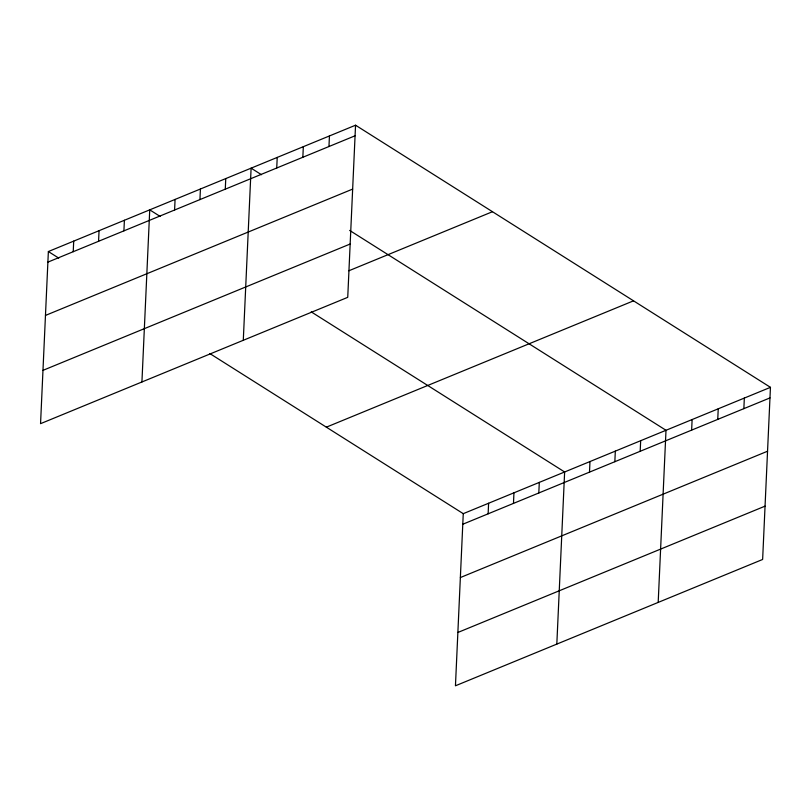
<?xml version="1.0" encoding="UTF-8"?>
<svg xmlns="http://www.w3.org/2000/svg" width="811" height="811" viewBox="0 0 811 811"><rect width="100%" height="100%" fill="white"/><g stroke="black" fill="none" stroke-linecap="round" stroke-linejoin="round"><path stroke-width="1.22" d="M48.366 251.542L40.55 423.666L347.737 297.333L355.553 125.208L48.366 251.542L58.737 258.101M73.223 251.704L73.71 241.12M98.567 241.272L99.054 230.699M123.911 230.851L124.397 220.278M141.925 381.981L149.741 209.856L160.112 216.405M174.598 210.008L175.075 199.435M199.942 199.587L200.418 189.014M225.286 189.166L225.762 178.592M243.29 340.285L251.106 168.161L261.477 174.72M276.733 167.999L277.22 157.425M302.848 157.263L303.324 146.69M328.962 146.527L329.438 135.954M209.867 353.576L463.263 513.667L455.447 685.792L762.634 559.458L770.45 387.334L355.553 125.208M488.131 513.819L488.607 503.246M513.475 503.398L513.951 492.824M538.818 492.976L539.295 482.403M556.822 644.096L564.638 471.982L311.231 311.88M589.496 472.134L589.982 461.55M614.839 461.712L615.326 451.129M640.183 451.281L640.67 440.708M658.187 602.411L666.003 430.286L349.642 230.415M691.641 430.124L692.118 419.551M717.745 419.388L718.232 408.805M743.859 408.643L744.336 398.069M47.89 262.125L355.066 135.792M45.467 315.428L352.643 189.095M42.973 370.353L350.149 244.02M348.862 270.773L492.47 211.712M326.346 427.164L633.533 300.83M463.263 513.667L770.45 387.334M462.787 524.241L769.974 397.907M460.364 577.554L767.551 451.22M457.87 632.479L765.057 506.145"/></g></svg>
